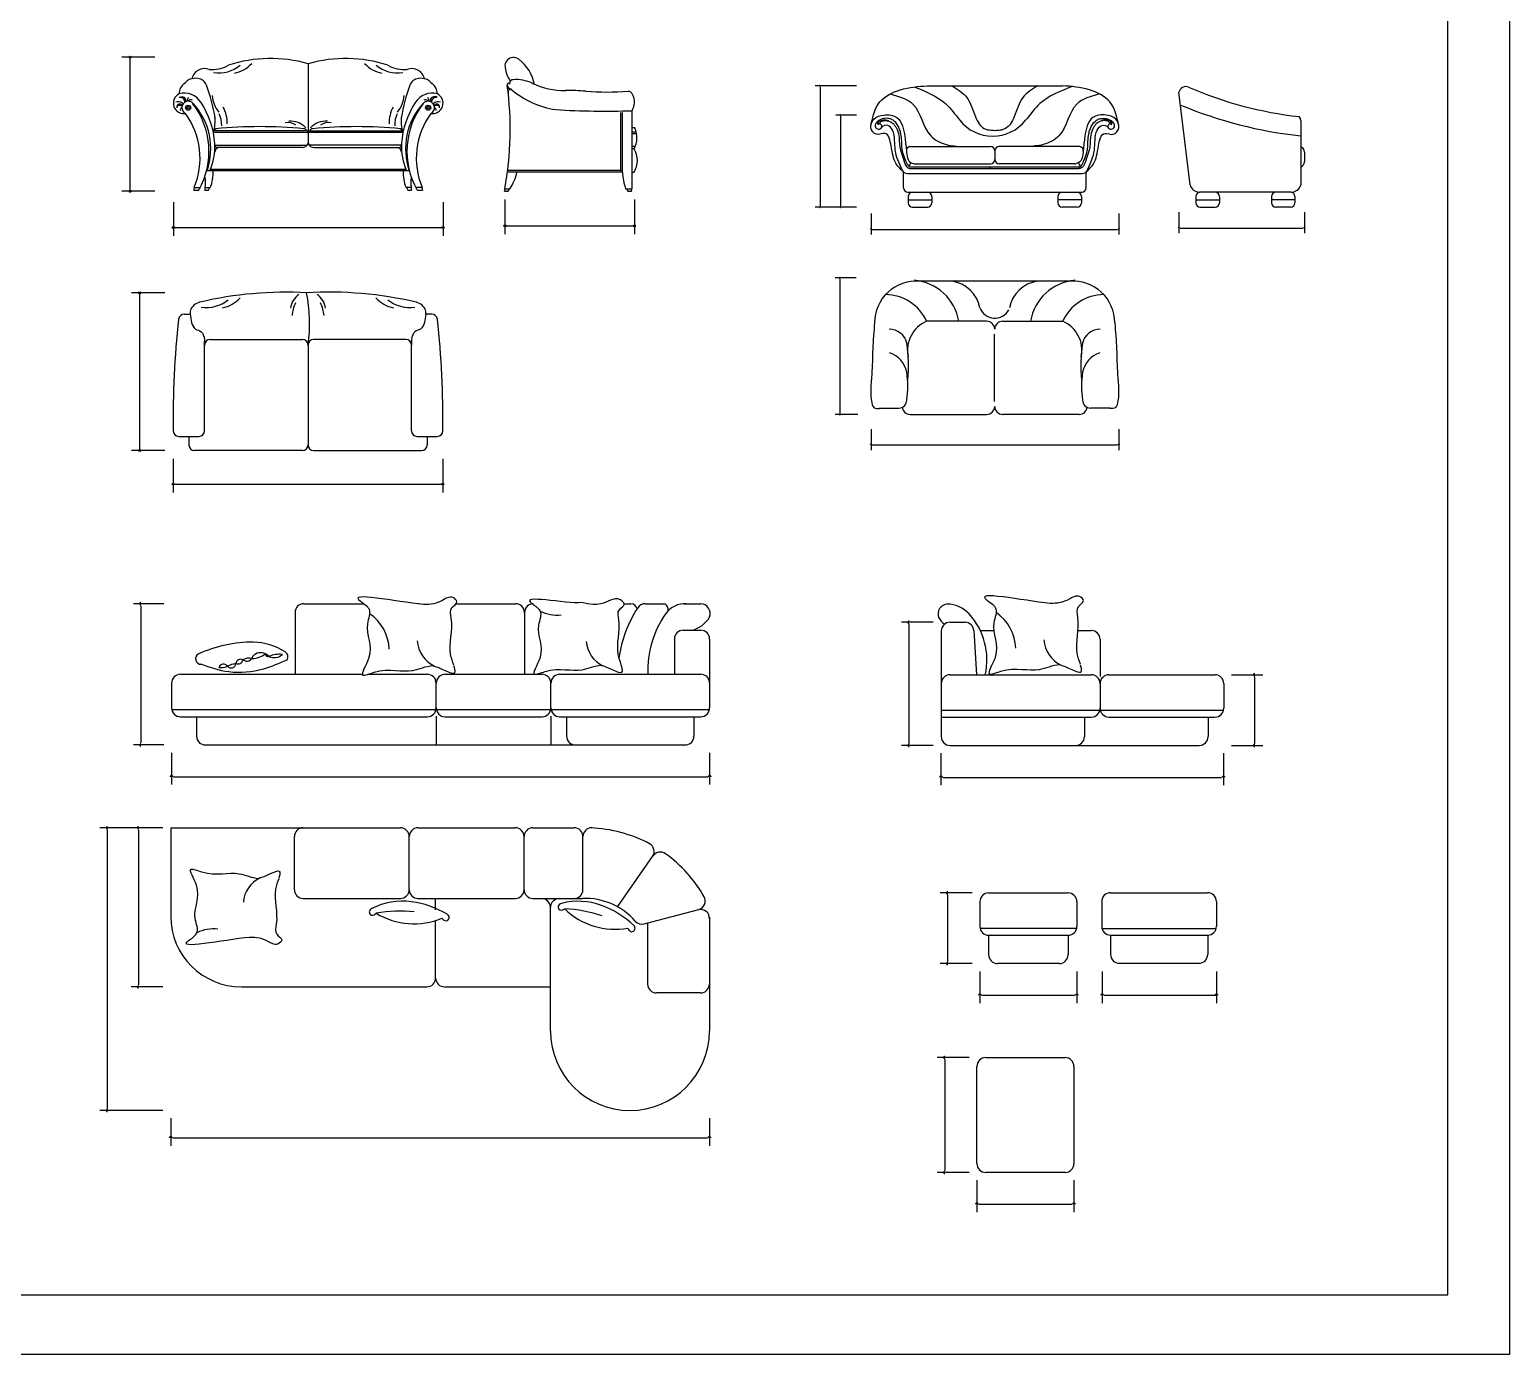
# Model space of a CAD drawing. Header units: inches. Extents: x 11.4 to 53.9, y 10.8 to 35.6.
# Drawn here: x 24.3 to 32.38, y 10.85 to 18.08 of the extents above; entities that cross this region are included whole.
import ezdxf

# ---------------------------------------------------------------- set-up
doc = ezdxf.new("R2010")
doc.units = ezdxf.units.IN
doc.header["$MEASUREMENT"] = 0
for name, color, linetype in [('02', 2, 'Continuous'), ('1', 1, 'Continuous'), ('kadrbm', 4, 'Continuous')]:
    doc.layers.add(name, color=color, linetype=linetype)

# ---------------------------------------------------------------- blocks, each defined once
blk = doc.blocks.new('kadrbm')
at = {"layer": 'kadrbm', "color": 4}
blk.add_lwpolyline([(0, 0), (0, 24.7972), (21, 24.7972), (21, 0), (0, 0)], close=True, dxfattribs=at)
blk.add_lwpolyline([(20.6631, 0.3257), (20.6631, 24.4603), (0.3369, 24.4603), (0.3369, 0.3257), (20.6631, 0.3257)], dxfattribs=at)

msp = doc.modelspace()

# ---------------------------------------------------------------- linework, layer by layer
at = {"layer": '02'}
for p, q in [((25.0278, 14.9428), (24.8618, 14.9428)), ((25.7446, 14.8947), (25.7446, 14.5575)), ((25.7928, 14.9428), (26.1212, 14.9428)), ((26.6237, 14.9428), (26.9496, 14.9428)), ((26.9978, 14.8947), (26.9978, 14.5575)), ((27.5419, 14.9428), (27.5788, 14.9428)), ((27.6568, 14.9428), (27.7664, 14.9428)), ((27.8681, 14.9428), (27.9605, 14.9428)), ((27.8642, 14.7983), (27.9605, 14.7983)), ((29.2296, 14.8416), (29.056, 14.8416)), ((29.2731, 14.7934), (29.2731, 14.2177)), ((29.3213, 14.8416), (29.4032, 14.8416)), ((29.4514, 14.7963), (29.466, 14.5552)), ((29.487, 14.7963), (29.5605, 14.7963)), ((30.0203, 14.7963), (30.0928, 14.7963)), ((27.816, 14.7502), (27.816, 14.5575)), ((28.0087, 14.7502), (28.0087, 14.3744)), ((30.141, 14.7481), (30.141, 14.5453)), ((25.1185, 14.5575), (26.1127, 14.5575)), ((26.143, 14.5575), (26.4673, 14.5575)), ((26.5636, 14.5575), (27.0935, 14.5575)), ((27.1898, 14.5575), (27.9605, 14.5575)), ((29.3213, 14.5552), (30.0928, 14.5552)), ((30.1892, 14.5552), (30.7678, 14.5552)), ((30.8576, 14.5552), (31.0287, 14.5552)), ((25.0704, 14.5093), (25.0704, 14.3744)), ((26.5154, 14.3744), (26.5154, 14.5093)), ((27.1416, 14.3744), (27.1416, 14.5093)), ((30.141, 14.507), (30.141, 14.372)), ((30.816, 14.507), (30.816, 14.372)), ((25.0714, 14.3648), (26.5145, 14.3648)), ((25.1185, 14.3263), (26.4673, 14.3263)), ((25.2074, 14.3263), (25.2074, 14.2203)), ((26.5154, 14.3292), (26.5154, 14.1721)), ((26.5164, 14.3648), (28.0087, 14.3648)), ((26.5636, 14.3263), (27.0935, 14.3263)), ((27.1416, 14.3292), (27.1416, 14.1721)), ((27.1898, 14.3263), (27.9605, 14.3263)), ((27.2271, 14.3263), (27.2271, 14.2203)), ((27.9232, 14.3263), (27.9232, 14.2203)), ((29.2731, 14.3624), (30.14, 14.3624)), ((29.2731, 14.3238), (30.0928, 14.3238)), ((30.0554, 14.3238), (30.0554, 14.2177)), ((30.142, 14.3624), (30.816, 14.3624)), ((30.1892, 14.3238), (30.7678, 14.3238)), ((30.7304, 14.3238), (30.7304, 14.2177)), ((25.0278, 14.1721), (24.8618, 14.1721)), ((25.2555, 14.1721), (27.875, 14.1721)), ((29.2296, 14.1695), (29.056, 14.1695)), ((29.3213, 14.1695), (30.6822, 14.1695)), ((30.8576, 14.1695), (31.0287, 14.1695)), ((25.0704, 14.1296), (25.0704, 13.9554)), ((28.0087, 14.1296), (28.0087, 13.9554)), ((29.2721, 14.127), (29.2721, 13.9526)), ((30.815, 14.127), (30.815, 13.9526)), ((25.0236, 13.7198), (24.6791, 13.7198)), ((25.0661, 13.7198), (25.0661, 13.2376)), ((25.0661, 13.7198), (26.3201, 13.7198)), ((25.7411, 13.3822), (25.7411, 13.6716)), ((26.3684, 13.3822), (26.3684, 13.6716)), ((26.4166, 13.7198), (26.9474, 13.7198)), ((26.9956, 13.3822), (26.9956, 13.6716)), ((27.0438, 13.7198), (27.2686, 13.7198)), ((27.3169, 13.3822), (27.3169, 13.6716)), ((27.5052, 13.2891), (27.6973, 13.5626)), ((25.7893, 13.334), (26.3216, 13.334)), ((26.415, 13.334), (26.9496, 13.3341)), ((26.5127, 13.2729), (26.5127, 13.334)), ((27.0415, 13.3341), (27.3169, 13.3341)), ((29.4417, 13.3643), (29.2674, 13.3643)), ((29.5324, 13.3643), (29.9659, 13.3643)), ((30.1981, 13.3658), (30.7283, 13.3658)), ((27.1396, 12.6107), (27.1396, 13.2858)), ((27.6515, 13.1951), (27.9493, 13.2732)), ((29.4843, 13.3161), (29.4843, 13.1813)), ((30.0141, 13.3161), (30.0141, 13.1813)), ((30.1499, 13.3175), (30.1499, 13.1826)), ((30.7765, 13.3175), (30.7765, 13.1826)), ((26.5127, 12.9), (26.5127, 13.214)), ((27.67, 13.2), (27.67, 12.867)), ((28.0075, 13.2314), (28.0075, 12.6107)), ((29.4852, 13.1716), (30.0131, 13.1716)), ((29.5324, 13.1331), (29.5324, 13.0271)), ((29.5324, 13.1331), (29.9659, 13.1331)), ((29.9659, 13.1331), (29.9659, 13.0271)), ((30.1515, 13.17), (30.7748, 13.17)), ((30.198, 13.1345), (30.7284, 13.1345)), ((30.198, 13.1345), (30.198, 13.0285)), ((30.7284, 13.1345), (30.7284, 13.0285)), ((29.4417, 12.979), (29.2674, 12.979)), ((29.4843, 12.9364), (29.4843, 12.7631)), ((29.9178, 12.979), (29.5806, 12.979)), ((30.0141, 12.9364), (30.0141, 12.7631)), ((30.1526, 12.9364), (30.1526, 12.7631)), ((30.2462, 12.9803), (30.6802, 12.9803)), ((30.7764, 12.9364), (30.7764, 12.7631)), ((25.0236, 12.8518), (24.8493, 12.8518)), ((25.4519, 12.8518), (26.4645, 12.8518)), ((26.5609, 12.8518), (27.1396, 12.8518)), ((27.9593, 12.8188), (27.7182, 12.8188)), ((29.4256, 12.4655), (29.2517, 12.4655)), ((29.5163, 12.4655), (29.9497, 12.4655)), ((29.4681, 11.8871), (29.4681, 12.4173)), ((29.998, 12.4173), (29.998, 11.8871)), ((25.0236, 12.1767), (24.6791, 12.1767)), ((25.0661, 12.1342), (25.0661, 11.9847)), ((28.0075, 12.1342), (28.0075, 11.9847)), ((29.4256, 11.8388), (29.2517, 11.8388)), ((29.9497, 11.8388), (29.5163, 11.8388)), ((29.4681, 11.7963), (29.4681, 11.6227)), ((29.998, 11.7963), (29.998, 11.6227))]:
    msp.add_line(p, q, dxfattribs=at)
for centre, radius, start, end in [((25.7928, 14.8947), 0.0482, 90, 180), ((26.0158, 14.6867), 0.2433, 1.76346, 56.07391), ((26.4194, 14.8947), 0.0482, 90, 97.25801), ((26.9496, 14.8947), 0.0482, 0, 90), ((27.046, 14.8947), 0.0482, 90, 180), ((27.1736, 15.0841), 0.2032, 243.66644, 276.67204), ((28.1794, 14.5529), 0.6726, 146.81402, 171.89035), ((27.5774, 14.9056), 0.0372, 15.93409, 87.85007), ((27.6568, 14.8947), 0.0482, 90, 146.81402), ((28.2048, 14.5798), 0.5338, 144.53708, 182.39608), ((27.7371, 14.9084), 0.0452, 354.26106, 49.63239), ((27.8747, 14.814), 0.129, 87.09641, 144.19049), ((27.8734, 14.9509), 0.1574, 284.30764, 329.21841), ((27.9582, 14.889), 0.0539, 339.6634, 87.51204), ((29.3096, 14.887), 0.0539, 92.48796, 200.3366), ((29.3025, 14.7704), 0.1706, 43.38451, 89.38463), ((29.1462, 14.6358), 0.3767, 347.64988, 41.93229), ((29.4369, 14.6924), 0.2435, 1.76346, 56.07391), ((27.8642, 14.7502), 0.0482, 90, 180), ((27.9605, 14.7502), 0.0482, 0, 90), ((29.3944, 14.9489), 0.1576, 210.78159, 228.74565), ((29.3213, 14.7934), 0.0482, 90, 180), ((29.4032, 14.7934), 0.0482, 3.47034, 90), ((30.0928, 14.7481), 0.0482, 0, 90), ((25.5156, 14.0147), 0.7186, 89.77196, 114.61054), ((25.5094, 14.4032), 0.3302, 56.80873, 88.42656), ((26.5784, 14.7526), 0.1669, 184.16686, 244.55745), ((27.4941, 14.7488), 0.1595, 184.16686, 244.55745), ((30, 14.7584), 0.167, 184.16686, 244.55745), ((25.2319, 14.6422), 0.0301, 121.02448, 270.79664), ((25.4485, 14.6118), 0.0277, 63.83921, 171.56482), ((25.4317, 14.6439), 0.0299, 249.2681, 346.13593), ((25.4814, 14.6642), 0.0344, 233.13728, 346.85287), ((25.4919, 14.594), 0.0528, 70.92765, 126.13304), ((25.5085, 14.7676), 0.1236, 270.30266, 307.0665), ((25.5568, 14.6201), 0.0554, 61.73978, 139.12685), ((25.5626, 14.6185), 0.0544, 42.24266, 67.97207), ((25.5975, 14.6685), 0.0145, 178.25111, 291.96362), ((25.6597, 14.5258), 0.1412, 83.61018, 113.69546), ((25.6307, 14.7161), 0.0671, 245.52116, 311.78449), ((25.6759, 14.653), 0.0301, 324.66629, 61.7621), ((25.1185, 14.5093), 0.0482, 90, 180), ((25.3534, 14.5853), 0.0272, 36.45738, 158.172), ((25.3428, 14.6678), 0.0738, 258.53384, 296.09554), ((25.4475, 14.4513), 0.1667, 99.0867, 115.66942), ((25.3951, 14.6185), 0.0261, 220.52158, 354.23455), ((26.4673, 14.5093), 0.0482, 0, 90), ((26.5636, 14.5093), 0.0482, 90, 180), ((27.0935, 14.5093), 0.0482, 0, 90), ((27.1898, 14.5093), 0.0482, 90, 180), ((27.9605, 14.5093), 0.0482, 0, 90), ((29.3213, 14.507), 0.0482, 90, 180), ((30.0928, 14.507), 0.0482, 0, 90), ((30.1892, 14.507), 0.0482, 90, 180), ((30.7678, 14.507), 0.0482, 0, 90), ((25.1185, 14.3744), 0.0482, 180, 270), ((26.4673, 14.3744), 0.0482, 270, 0), ((26.5636, 14.3744), 0.0482, 180, 270), ((27.0935, 14.3744), 0.0482, 270, 0), ((27.1898, 14.3744), 0.0482, 180, 270), ((27.9605, 14.3744), 0.0482, 270, 0), ((30.0928, 14.372), 0.0482, 270, 0), ((30.1892, 14.372), 0.0482, 180, 270), ((30.7678, 14.372), 0.0482, 270, 0), ((25.2555, 14.2203), 0.0482, 180, 270), ((27.2753, 14.2203), 0.0482, 180, 270), ((27.875, 14.2203), 0.0482, 270, 0), ((29.3213, 14.2177), 0.0482, 180, 270), ((30.0072, 14.2177), 0.0482, 270, 0), ((30.6822, 14.2177), 0.0482, 270, 0), ((25.7893, 13.6716), 0.0482, 90, 180), ((26.3201, 13.6716), 0.0482, 0, 90), ((26.4166, 13.6716), 0.0482, 90, 180), ((26.9474, 13.6716), 0.0482, 0, 90), ((27.0438, 13.6716), 0.0482, 90, 180), ((27.2686, 13.6716), 0.0482, 0, 90), ((27.3651, 13.6716), 0.0482, 90, 180), ((27.3306, 12.9731), 0.7468, 62.07145, 87.83358), ((27.6578, 13.5903), 0.0482, 324.91786, 62.07145), ((27.7397, 13.5387), 0.0487, 54.39283, 150.63542), ((27.3306, 12.9731), 0.7468, 29.76141, 54.13824), ((25.6234, 13.3015), 0.161, 115.44255, 175.83314), ((25.7893, 13.3822), 0.0482, 180, 270), ((26.3201, 13.3822), 0.0482, 270, 0), ((26.4166, 13.3822), 0.0482, 180, 270), ((26.9474, 13.3822), 0.0482, 270, 0), ((27.0438, 13.3822), 0.0482, 180, 270), ((27.0914, 13.2858), 0.0482, 0, 90), ((27.1878, 13.2858), 0.0482, 90, 180), ((27.2686, 13.3822), 0.0482, 270, 0), ((27.3301, 12.9727), 0.3617, 41.04136, 92.10281), ((27.937, 13.3199), 0.0482, 284.68928, 29.76141), ((29.5324, 13.3161), 0.0482, 90, 180), ((29.9659, 13.3161), 0.0482, 0, 90), ((30.1981, 13.3175), 0.0482, 90, 180), ((30.7283, 13.3175), 0.0482, 0, 90), ((26.1699, 13.2607), 0.0195, 108.44081, 248.82985), ((26.1632, 13.2758), 0.0333, 269.40298, 319.1327), ((26.3323, 12.9481), 0.3716, 82.68496, 116.97481), ((26.394, 13.591), 0.3953, 238.59803, 292.81488), ((26.3156, 12.536), 0.7292, 83.70492, 100.05495), ((26.3138, 12.8147), 0.5062, 58.93607, 82.53624), ((27.2014, 13.2878), 0.0195, 95.80762, 236.19666), ((27.1981, 13.304), 0.0333, 256.76978, 306.4995), ((27.2915, 12.9473), 0.3716, 70.05177, 104.34162), ((27.4923, 13.5611), 0.3953, 225.96483, 280.18169), ((27.1851, 12.5488), 0.7292, 71.07173, 87.42175), ((27.2443, 12.8211), 0.5062, 46.30287, 69.90305), ((27.9596, 13.2261), 0.0482, 357.3109, 102.38303), ((25.4519, 13.2376), 0.3858, 180, 270), ((26.5751, 13.2448), 0.0333, 213.17652, 263.43311), ((26.5666, 13.2308), 0.0195, 284.00624, 64.39528), ((27.5933, 13.1837), 0.0333, 200.54332, 250.79992), ((27.5819, 13.1718), 0.0195, 271.37304, 51.76208), ((27.6393, 13.2418), 0.0482, 221.04136, 284.68928), ((29.5324, 13.1813), 0.0482, 180, 270), ((29.9659, 13.1813), 0.0482, 270, 0), ((30.198, 13.1826), 0.0482, 180, 270), ((30.7284, 13.1826), 0.0482, 270, 0), ((25.2999, 12.9631), 0.2051, 83.32796, 116.33356), ((29.5806, 13.0271), 0.0482, 180, 270), ((29.9178, 13.0271), 0.0482, 270, 0), ((30.2462, 13.0285), 0.0482, 180, 270), ((30.6802, 13.0285), 0.0482, 270, 0), ((26.4645, 12.9), 0.0482, 270, 0), ((26.5609, 12.9), 0.0482, 180, 270), ((27.7182, 12.867), 0.0482, 180, 270), ((27.9593, 12.867), 0.0482, 270, 0), ((27.5736, 12.6107), 0.434, 180, 0), ((29.5163, 12.4173), 0.0482, 90, 180), ((29.9497, 12.4173), 0.0482, 0, 90), ((29.5163, 11.8871), 0.0482, 180, 270), ((29.9497, 11.8871), 0.0482, 270, 0)]:
    msp.add_arc(centre, radius, start, end, dxfattribs=at)
for points, knots in [([(26.4467, 14.9387), (26.2961, 14.9535), (25.9795, 15.0224), (26.1706, 14.9156), (26.1098, 14.7904), (26.1939, 14.6947), (26.0826, 14.5306), (26.2435, 14.6018), (26.3631, 14.5529), (26.4577, 14.6032), (26.5, 14.6052)], [6.195004, 6.195004, 6.195004, 6.195004, 9.792882, 10.421405, 11.289238, 13.253668, 14.23332, 14.893601, 17.075457, 18.319922, 18.319922, 18.319922, 18.319922]), ([(26.6121, 14.6068), (26.605, 14.6266), (26.5752, 14.7095), (26.6156, 14.8121), (26.5845, 14.9211), (26.643, 14.9487), (26.5973, 14.9911), (26.5327, 14.9464), (26.4862, 14.9379), (26.4467, 14.9387)], [0, 0, 0, 0, 1.77689, 7.465765, 9.117058, 10.334405, 11.234875, 12.922769, 16.082917, 16.082917, 16.082917, 16.082917]), ([(27.3098, 14.949), (27.2242, 14.9409), (26.9215, 15.0068), (27.1042, 14.9047), (27.046, 14.785), (27.1264, 14.6934), (27.0201, 14.5365), (27.1739, 14.6047), (27.2882, 14.5579), (27.3786, 14.606), (27.4192, 14.6079)], [6.195004, 6.195004, 6.195004, 6.195004, 9.792882, 10.421405, 11.289238, 13.253668, 14.23332, 14.893601, 17.075457, 18.319922, 18.319922, 18.319922, 18.319922]), ([(27.5263, 14.6095), (27.5195, 14.6283), (27.491, 14.7076), (27.5296, 14.8057), (27.4999, 14.9099), (27.5558, 14.9363), (27.5122, 14.9768), (27.4503, 14.9596), (27.406, 14.9259), (27.3098, 14.949)], [0, 0, 0, 0, 1.77689, 7.465765, 9.117058, 10.334405, 11.234875, 12.922769, 16.082917, 16.082917, 16.082917, 16.082917]), ([(29.8682, 14.9447), (29.7175, 14.9595), (29.4005, 15.0285), (29.5919, 14.9215), (29.5309, 14.7962), (29.6151, 14.7004), (29.5037, 14.5361), (29.6648, 14.6075), (29.7845, 14.5585), (29.8792, 14.6088), (29.9216, 14.6109)], [6.195004, 6.195004, 6.195004, 6.195004, 9.792882, 10.421405, 11.289238, 13.253668, 14.23332, 14.893601, 17.075457, 18.319922, 18.319922, 18.319922, 18.319922]), ([(30.0337, 14.6125), (30.0266, 14.6322), (29.9968, 14.7152), (30.0372, 14.818), (30.0061, 14.9271), (30.0647, 14.9547), (30.019, 14.9971), (29.9542, 14.9524), (29.9078, 14.9438), (29.8682, 14.9447)], [0, 0, 0, 0, 1.77689, 7.465765, 9.117058, 10.334405, 11.234875, 12.922769, 16.082917, 16.082917, 16.082917, 16.082917]), ([(25.7005, 14.6356), (25.6583, 14.6173), (25.5583, 14.5737), (25.3916, 14.5563), (25.282, 14.5947), (25.2323, 14.6121)], [0, 0, 0, 0, 1.431157, 3.394365, 5.020472, 5.020472, 5.020472, 5.020472]), ([(26.4949, 14.6049), (26.5, 14.6038), (26.5511, 14.5902), (26.6321, 14.5348), (26.6159, 14.5911), (26.6122, 14.6042)], [51.940122, 51.940122, 51.940122, 51.940122, 52.309329, 55.527102, 56.510305, 56.510305, 56.510305, 56.510305]), ([(27.4142, 14.6076), (27.4191, 14.6066), (27.4679, 14.5936), (27.5454, 14.5406), (27.53, 14.5944), (27.5263, 14.607)], [51.940122, 51.940122, 51.940122, 51.940122, 52.309329, 55.527102, 56.510305, 56.510305, 56.510305, 56.510305]), ([(29.9164, 14.6105), (29.9215, 14.6094), (29.9727, 14.5958), (30.0538, 14.5404), (30.0376, 14.5967), (30.0338, 14.6098)], [51.940122, 51.940122, 51.940122, 51.940122, 52.309329, 55.527102, 56.510305, 56.510305, 56.510305, 56.510305]), ([(25.4964, 13.1219), (25.3511, 13.1076), (25.0455, 13.0411), (25.23, 13.1442), (25.1712, 13.265), (25.2524, 13.3574), (25.145, 13.5158), (25.3003, 13.447), (25.4157, 13.4942), (25.5069, 13.4457), (25.5478, 13.4437)], [6.195004, 6.195004, 6.195004, 6.195004, 9.792882, 10.421405, 11.289238, 13.253668, 14.23332, 14.893601, 17.075457, 18.319922, 18.319922, 18.319922, 18.319922]), ([(25.5428, 13.444), (25.5478, 13.4451), (25.5971, 13.4582), (25.6753, 13.5117), (25.6597, 13.4574), (25.656, 13.4447)], [51.940122, 51.940122, 51.940122, 51.940122, 52.309329, 55.527102, 56.510305, 56.510305, 56.510305, 56.510305]), ([(25.6559, 13.4422), (25.6491, 13.4231), (25.6204, 13.3431), (25.6593, 13.2441), (25.6293, 13.1389), (25.6858, 13.1123), (25.6417, 13.0714), (25.5793, 13.1145), (25.5345, 13.1227), (25.4964, 13.1219)], [0, 0, 0, 0, 1.77689, 7.465765, 9.117058, 10.334405, 11.234875, 12.922769, 16.082917, 16.082917, 16.082917, 16.082917])]:
    msp.add_open_spline(points, degree=3, knots=knots, dxfattribs=at)
at = {"layer": '1'}
for p, q in [((24.9797, 17.9262), (24.7991, 17.9262)), ((24.844, 17.194), (24.844, 17.9262)), ((25.8165, 17.8901), (25.8165, 17.4544)), ((28.8113, 17.7696), (28.5858, 17.7696)), ((28.6136, 17.1141), (28.6136, 17.7626)), ((29.1971, 17.7696), (29.935, 17.7696)), ((30.6036, 17.4678), (30.5717, 17.7345)), ((27.5239, 17.3075), (27.5239, 17.624)), ((27.5326, 17.2988), (27.5326, 17.6247)), ((27.585, 17.2071), (27.585, 17.6339)), ((27.6009, 17.5401), (27.585, 17.5396)), ((28.8113, 17.6102), (28.6972, 17.6102)), ((28.725, 17.1141), (28.725, 17.6033)), ((31.2367, 17.5799), (31.2367, 17.2287)), ((26.3344, 17.5156), (25.2986, 17.5156)), ((25.8082, 17.5244), (25.304, 17.5244)), ((25.8247, 17.5244), (26.329, 17.5244)), ((27.6086, 17.5171), (27.585, 17.5171)), ((27.6103, 17.5084), (27.585, 17.5084)), ((30.6322, 17.2287), (30.6036, 17.4678)), ((25.3076, 17.4457), (25.8113, 17.4457)), ((25.7843, 17.4325), (25.321, 17.4325)), ((26.3253, 17.4457), (25.8217, 17.4457)), ((25.8486, 17.4325), (26.312, 17.4325)), ((27.6026, 17.4385), (27.585, 17.4385)), ((27.5966, 17.4254), (27.585, 17.4254)), ((29.1024, 17.4378), (29.5433, 17.4378)), ((29.5661, 17.4156), (29.5661, 17.366)), ((30.0297, 17.4378), (29.5888, 17.4378)), ((31.2574, 17.4071), (31.2574, 17.3554)), ((26.3688, 17.3058), (25.2642, 17.3058)), ((25.2838, 17.3145), (26.3492, 17.3145)), ((27.5326, 17.2988), (26.9051, 17.2988)), ((27.5239, 17.3075), (26.9062, 17.3075)), ((27.5239, 17.3075), (27.5326, 17.2988)), ((27.585, 17.2988), (27.5966, 17.2988)), ((29.0672, 17.2122), (29.0672, 17.2998)), ((29.0983, 17.33), (29.1083, 17.3492)), ((29.1077, 17.3177), (30.0245, 17.3177)), ((29.1116, 17.3272), (30.0205, 17.3272)), ((29.1288, 17.3447), (29.5431, 17.3447)), ((30.0033, 17.3447), (29.589, 17.3447)), ((30.0339, 17.33), (30.0238, 17.3492)), ((30.0649, 17.2122), (30.0649, 17.2998)), ((25.1941, 17.2139), (25.2293, 17.2139)), ((25.2531, 17.2139), (25.2816, 17.2139)), ((26.3799, 17.2139), (26.3514, 17.2139)), ((26.4388, 17.2139), (26.4037, 17.2139)), ((29.0899, 17.2911), (30.0422, 17.2911)), ((24.9797, 17.194), (24.7991, 17.194)), ((25.0802, 17.135), (25.0802, 16.9511)), ((25.1913, 17.2008), (25.2192, 17.2008)), ((25.2519, 17.2008), (25.2724, 17.2008)), ((26.3606, 17.2008), (26.381, 17.2008)), ((26.4138, 17.2008), (26.4417, 17.2008)), ((26.5528, 17.135), (26.5528, 16.9511)), ((26.8885, 17.194), (26.9089, 17.194)), ((26.8907, 17.2071), (26.917, 17.2071)), ((26.891, 17.149), (26.891, 16.9607)), ((27.5501, 17.2071), (27.585, 17.2071)), ((27.5625, 17.194), (27.5829, 17.194)), ((27.5979, 17.149), (27.5979, 16.9607)), ((29.0902, 17.1893), (30.042, 17.1893)), ((29.0935, 17.1663), (29.0935, 17.1301)), ((29.0935, 17.1482), (29.2219, 17.1482)), ((29.2219, 17.1663), (29.2219, 17.1301)), ((29.9102, 17.1663), (29.9102, 17.1301)), ((30.0386, 17.1482), (29.9102, 17.1482)), ((30.0386, 17.1663), (30.0386, 17.1301)), ((30.6638, 17.1663), (30.6638, 17.1301)), ((30.6638, 17.1482), (30.7922, 17.1482)), ((31.185, 17.1893), (30.6838, 17.1893)), ((30.7922, 17.1663), (30.7922, 17.1301)), ((31.0766, 17.1663), (31.0766, 17.1301)), ((31.2051, 17.1482), (31.0766, 17.1482)), ((31.2051, 17.1663), (31.2051, 17.1301)), ((28.8113, 17.1072), (28.5858, 17.1072)), ((28.89, 17.0723), (28.89, 16.9581)), ((29.1165, 17.1072), (29.199, 17.1072)), ((30.0156, 17.1072), (29.9332, 17.1072)), ((30.2433, 17.0723), (30.2433, 16.9581)), ((30.5717, 17.0793), (30.5717, 16.9651)), ((30.6868, 17.1072), (30.7693, 17.1072)), ((31.1821, 17.1072), (31.0996, 17.1072)), ((31.2574, 17.0793), (31.2574, 16.9651)), ((25.0802, 16.996), (26.5528, 16.996)), ((26.891, 17.0056), (27.5979, 17.0056)), ((28.8969, 16.9859), (30.2363, 16.9859)), ((30.5786, 16.993), (31.2505, 16.993)), ((28.8085, 16.721), (28.6943, 16.721)), ((28.7222, 15.9834), (28.7222, 16.714)), ((29.9757, 16.7035), (29.1547, 16.7035)), ((25.0342, 16.6403), (24.8515, 16.6403)), ((24.8964, 15.7793), (24.8964, 16.6403)), ((25.1396, 16.5227), (25.1727, 16.5227)), ((26.4917, 16.5227), (26.4587, 16.5227)), ((29.5214, 16.485), (29.1936, 16.485)), ((29.6091, 16.485), (29.9369, 16.485)), ((29.5628, 16.4147), (29.5628, 16.0459)), ((25.2509, 15.8869), (25.2509, 16.3737)), ((25.2814, 16.3849), (25.7851, 16.3849)), ((25.8157, 16.3543), (25.8157, 15.8098)), ((26.3499, 16.3849), (25.8462, 16.3849)), ((26.3805, 15.8869), (26.3805, 16.3737)), ((28.935, 16.0108), (29.0414, 16.0108)), ((28.9508, 16.0116), (28.9508, 16.0116)), ((30.1955, 16.0108), (30.0891, 16.0108)), ((30.1796, 16.0116), (30.1796, 16.0116)), ((28.8186, 15.9764), (28.6943, 15.9764)), ((29.1035, 15.9764), (29.5214, 15.9764)), ((30.027, 15.9764), (29.6091, 15.9764)), ((25.1102, 15.8563), (25.2203, 15.8563)), ((25.1652, 15.8563), (25.1652, 15.8098)), ((26.411, 15.8563), (26.5212, 15.8563)), ((26.4661, 15.8563), (26.4661, 15.8098)), ((28.89, 15.8961), (28.89, 15.7819)), ((30.2433, 15.8961), (30.2433, 15.7819)), ((25.0342, 15.7793), (24.8515, 15.7793)), ((25.7851, 15.7793), (25.1958, 15.7793)), ((25.8462, 15.7793), (26.4356, 15.7793)), ((28.8969, 15.8098), (30.2363, 15.8098)), ((25.0791, 15.7343), (25.0791, 15.5503)), ((26.5522, 15.7343), (26.5522, 15.5503)), ((25.0791, 15.5952), (26.5522, 15.5952)), ((24.9044, 14.1828), (24.9044, 14.9322)), ((29.0986, 14.1802), (29.0986, 14.831)), ((30.9862, 14.1802), (30.9862, 14.5446)), ((25.081, 13.9979), (27.998, 13.9979)), ((29.2828, 13.9952), (30.8044, 13.9952)), ((24.7216, 12.1874), (24.7216, 13.7091)), ((24.8918, 12.8625), (24.8918, 13.7091)), ((29.3099, 12.9896), (29.3099, 13.3537)), ((29.4949, 12.8056), (30.0035, 12.8056)), ((30.1633, 12.8056), (30.7764, 12.8056)), ((29.2942, 11.8495), (29.2942, 12.4549)), ((25.0768, 12.0273), (27.9969, 12.0273)), ((29.4787, 11.6652), (29.9873, 11.6652))]:
    msp.add_line(p, q, dxfattribs=at)
for points in [[(24.844, 17.9298, 0.0071, 0.0071, 1), (24.844, 17.9227, 0, 0, 0)], [(24.844, 17.1975, 0.0071, 0.0071, 1), (24.844, 17.1904, 0, 0, 0)], [(28.6136, 17.1037, 0.00696, 0.00696, -1), (28.6136, 17.1106, 0, 0, 0)], [(28.725, 17.1037, 0.00696, 0.00696, -1), (28.725, 17.1106, 0, 0, 0)], [(25.0802, 16.9996, 0.0071, 0.0071, 1), (25.0802, 16.9925, 0, 0, 0)], [(26.5528, 16.9996, 0.0071, 0.0071, 1), (26.5528, 16.9925, 0, 0, 0)], [(30.2468, 16.9859, 0.00696, 0.00696, 1), (30.2398, 16.9859, 0, 0, 0)], [(31.2609, 16.993, 0.00696, 0.00696, 1), (31.254, 16.993, 0, 0, 0)], [(24.8964, 16.6438, 0.0071, 0.0071, 1), (24.8964, 16.6367, 0, 0, 0)], [(28.7222, 15.9729, 0.00696, 0.00696, -1), (28.7222, 15.9799, 0, 0, 0)], [(24.8964, 15.7828, 0.0071, 0.0071, 1), (24.8964, 15.7757, 0, 0, 0)], [(30.2468, 15.8098, 0.00696, 0.00696, 1), (30.2398, 15.8098, 0, 0, 0)], [(25.0791, 15.5988, 0.0071, 0.0071, 1), (25.0791, 15.5917, 0, 0, 0)], [(26.5522, 15.5988, 0.0071, 0.0071, 1), (26.5522, 15.5917, 0, 0, 0)], [(24.9044, 14.9481, 0.0106, 0.0106, 1), (24.9044, 14.9375, 0, 0, 0)], [(29.0986, 14.8469, 0.0106, 0.0106, 1), (29.0986, 14.8363, 0, 0, 0)], [(30.9862, 14.5606, 0.0106, 0.0106, 1), (30.9862, 14.5499, 0, 0, 0)], [(28.014, 13.9979, 0.0106, 0.0106, 1), (28.0034, 13.9979, 0, 0, 0)], [(30.8203, 13.9952, 0.0106, 0.0106, 1), (30.8097, 13.9952, 0, 0, 0)], [(24.7216, 13.7251, 0.0106, 0.0106, 1), (24.7216, 13.7145, 0, 0, 0)], [(24.8918, 13.7251, 0.0106, 0.0106, 1), (24.8918, 13.7145, 0, 0, 0)], [(29.3099, 13.3696, 0.0106, 0.0106, 1), (29.3099, 13.359, 0, 0, 0)], [(30.0194, 12.8056, 0.0106, 0.0106, 1), (30.0088, 12.8056, 0, 0, 0)], [(30.7818, 12.8056, 0.0106, 0.0106, 1), (30.7711, 12.8056, 0, 0, 0)], [(29.2942, 12.4708, 0.0106, 0.0106, 1), (29.2942, 12.4602, 0, 0, 0)], [(28.0129, 12.0273, 0.0106, 0.0106, 1), (28.0022, 12.0273, 0, 0, 0)], [(30.0033, 11.6652, 0.0106, 0.0106, 1), (29.9926, 11.6652, 0, 0, 0)]]:
    msp.add_lwpolyline(points, format="xyseb", dxfattribs=at)
for points, const_width in [([(28.6136, 17.7661, -1), (28.6136, 17.7731, -1)], 0.00696), ([(28.725, 17.6068, -1), (28.725, 17.6137, -1)], 0.00696), ([(28.8935, 16.9859, 1), (28.8865, 16.9859, 1)], 0.00696), ([(30.5751, 16.993, 1), (30.5682, 16.993, 1)], 0.00696), ([(28.7222, 16.7175, -1), (28.7222, 16.7244, -1)], 0.00696), ([(28.8935, 15.8098, 1), (28.8865, 15.8098, 1)], 0.00696), ([(24.9044, 14.1774, 1), (24.9044, 14.1668, 1)], 0.0106), ([(29.0986, 14.1748, 1), (29.0986, 14.1642, 1)], 0.0106), ([(30.9862, 14.1748, 1), (30.9862, 14.1642, 1)], 0.0106), ([(25.0757, 13.9979, 1), (25.0651, 13.9979, 1)], 0.0106), ([(29.2775, 13.9952, 1), (29.2668, 13.9952, 1)], 0.0106), ([(29.3099, 12.9843, 1), (29.3099, 12.9736, 1)], 0.0106), ([(24.8918, 12.8571, 1), (24.8918, 12.8465, 1)], 0.0106), ([(29.4896, 12.8056, 1), (29.4789, 12.8056, 1)], 0.0106), ([(30.1579, 12.8056, 1), (30.1473, 12.8056, 1)], 0.0106), ([(24.7216, 12.1821, 1), (24.7216, 12.1714, 1)], 0.0106), ([(25.0715, 12.0273, 1), (25.0608, 12.0273, 1)], 0.0106), ([(29.2942, 11.8441, 1), (29.2942, 11.8335, 1)], 0.0106), ([(29.4734, 11.6652, 1), (29.4628, 11.6652, 1)], 0.0106)]:
    msp.add_lwpolyline(points, format="xyb", dxfattribs=dict(at, const_width=const_width))
for centre, radius in [((24.844, 17.9262), 0.00561), ((25.1612, 17.6502), 0.0139), ((25.1607, 17.6508), 0.00693), ((26.4717, 17.6502), 0.0139), ((26.4723, 17.6508), 0.00693), ((24.844, 17.194), 0.00561), ((25.0802, 16.996), 0.00561), ((26.5528, 16.996), 0.00561), ((26.891, 17.0056), 0.00561), ((27.5979, 17.0056), 0.00561), ((24.8964, 16.6403), 0.00561), ((24.8964, 15.7793), 0.00561), ((25.0791, 15.5952), 0.00561), ((26.5522, 15.5952), 0.00561)]:
    msp.add_circle(centre, radius, dxfattribs=at)
for centre, radius, start, end in [((25.2501, 17.7941), 0.0697, 68.46506, 168.24737), ((25.2935, 18.0266), 0.1686, 263.94099, 301.15397), ((25.3294, 18.0214), 0.1811, 260.76872, 309.81349), ((25.6115, 17.1717), 0.747, 74.0723, 107.98949), ((25.3822, 18.0049), 0.1694, 280.80025, 318.11873), ((26.0215, 17.1717), 0.747, 72.01051, 105.9277), ((26.2508, 18.0049), 0.1694, 221.88127, 259.19975), ((26.3035, 18.0214), 0.1811, 230.18651, 279.23128), ((26.3395, 18.0266), 0.1686, 238.84603, 276.05901), ((26.3828, 17.7941), 0.0697, 11.75263, 111.53494), ((26.9359, 17.8786), 0.0451, 93.20805, 175.28663), ((27.0511, 17.888), 0.1602, 182.02871, 215.31776), ((26.935, 17.8641), 0.0596, 58.14861, 91.5697), ((26.8333, 17.7371), 0.2219, 9.87878, 53.1389), ((25.1898, 17.7219), 0.0787, 129.08542, 176.65434), ((25.0999, 17.8445), 0.0736, 303.20394, 314.10929), ((25.1835, 17.7651), 0.042, 104.81992, 140.73798), ((25.2044, 17.7103), 0.1005, 84.37762, 108.30777), ((25.2056, 17.7513), 0.0596, 20.94473, 81.63814), ((26.4274, 17.7513), 0.0596, 98.36186, 159.05527), ((26.4286, 17.7103), 0.1005, 71.69223, 95.62238), ((26.4494, 17.7651), 0.042, 39.26202, 75.18008), ((26.5331, 17.8445), 0.0736, 225.89071, 236.79606), ((26.4432, 17.7219), 0.0787, 3.34566, 50.91458), ((26.913, 17.7747), 0.00987, 69.20526, 196.40633), ((26.9355, 17.7839), 0.019, 90, 180), ((26.9295, 17.7862), 0.0132, 190.25053, 215.20225), ((26.9526, 17.5931), 0.2105, 65.37088, 94.64246), ((27.2175, 18.1535), 0.4094, 244.35237, 270.66551), ((25.1375, 17.6755), 0.0573, 117.339, 278.97654), ((25.1392, 17.6216), 0.1085, 32.57942, 104.94046), ((25.1182, 17.6816), 0.0245, 356.5805, 105.20981), ((25.1295, 17.6892), 0.0197, 342.15324, 130.73835), ((25.1728, 17.6882), 0.0179, 119.22793, 189.30191), ((24.4033, 17.4511), 0.9162, 9.08434, 20.54495), ((25.4415, 17.7253), 0.1496, 183.24045, 221.28441), ((26.1915, 17.7253), 0.1496, 318.71559, 356.75955), ((27.2297, 17.4511), 0.9162, 159.45505, 170.91566), ((26.4938, 17.6216), 0.1085, 75.05954, 147.42058), ((26.4601, 17.6882), 0.0179, 350.69809, 60.77207), ((26.5034, 17.6892), 0.0197, 121.25576, 197.84676), ((26.4955, 17.6755), 0.0573, 261.02346, 62.661), ((26.5148, 17.6816), 0.0245, 74.79019, 183.4195), ((26.5067, 17.6882), 0.0224, 49.47883, 126.92724), ((25.14, 17.5294), 1.7801, 349.5674, 7.82877), ((26.9323, 17.7796), 0.0298, 195.07469, 254.01937), ((26.9241, 17.7349), 0.0161, 83.50024, 200.96333), ((27.2393, 18.1195), 0.485, 229.4518, 261.54769), ((27.2222, 16.0549), 1.6892, 86.24887, 90), ((27.448, 19.1042), 1.3685, 265.17061, 274.82939), ((27.5629, 17.7137), 0.0268, 18.20634, 89.44737), ((27.5052, 17.6811), 0.0927, 329.37877, 26.21764), ((30.6097, 17.7261), 0.039, 68.22073, 167.53156), ((31.4623, 19.6962), 2.1078, 246.56816, 263.61061), ((25.1061, 17.6405), 0.042, 48.93973, 107.98557), ((25.113, 17.6554), 0.0144, 102.3961, 200.41552), ((25.111, 17.6511), 0.0115, 95.66572, 183.86177), ((25.1148, 17.6498), 0.0202, 44.3834, 104.02776), ((25.1137, 17.6422), 0.0208, 48.91666, 100.62888), ((25.1299, 17.6391), 0.012, 105.83373, 197.28022), ((25.1619, 17.6506), 0.0353, 41.18172, 244.09032), ((24.8085, 17.3738), 0.4175, 337.48349, 35.9438), ((25.1759, 17.6779), 0.0162, 54.89731, 150.42099), ((24.8468, 17.4117), 0.428, 330.47409, 37.63271), ((24.9196, 17.4267), 0.3651, 340.65411, 42.59528), ((24.8307, 17.4183), 0.4779, 4.32701, 33.20533), ((25.1933, 17.5542), 0.1509, 358.9452, 24.60667), ((25.1927, 17.5674), 0.1816, 358.41017, 28.4692), ((26.4402, 17.5674), 0.1816, 151.5308, 181.58983), ((26.4397, 17.5542), 0.1509, 155.39333, 181.0548), ((26.8022, 17.4183), 0.4779, 146.79467, 175.67299), ((26.7133, 17.4267), 0.3651, 137.40472, 199.34589), ((26.7862, 17.4117), 0.4306, 142.50166, 209.41607), ((26.8245, 17.3738), 0.4175, 144.0562, 202.51651), ((26.4711, 17.6506), 0.0353, 295.90968, 138.81828), ((26.457, 17.6779), 0.0162, 29.57901, 125.10269), ((26.5268, 17.6405), 0.042, 72.01443, 131.06027), ((26.5182, 17.6498), 0.0202, 75.97224, 135.6166), ((26.5193, 17.6422), 0.0208, 79.37112, 131.08334), ((26.5031, 17.6391), 0.012, 342.71978, 74.16627), ((26.52, 17.6554), 0.0144, 339.58448, 77.6039), ((26.5219, 17.6511), 0.0115, 356.13823, 84.33428), ((27.4399, 22.1074), 4.4758, 266.51758, 271.85746), ((31.4857, 19.8345), 2.3511, 247.34135, 263.92094), ((25.1184, 17.5776), 0.1903, 341.47169, 6.70061), ((25.5546, 15.0309), 2.5158, 84.57215, 95.53205), ((25.7047, 17.4953), 0.0737, 52.98832, 100.24393), ((25.7159, 17.4546), 0.1229, 44.34093, 92.37335), ((25.79, 17.5152), 0.0204, 26.69903, 82.82034), ((25.8429, 17.5152), 0.0204, 97.17966, 153.30097), ((25.9171, 17.4546), 0.1229, 87.62665, 135.65907), ((26.0784, 15.0309), 2.5158, 84.46795, 95.42785), ((25.9282, 17.4953), 0.0737, 79.75607, 127.01168), ((26.5145, 17.5776), 0.1903, 173.29939, 198.52831), ((27.4804, 17.4873), 0.1316, 331.96471, 23.67638), ((28.9312, 17.5526), 0.0194, 135.49052, 333.10723), ((28.9308, 17.5636), 0.00455, 172.18991, 343.50995), ((28.9353, 17.5486), 0.0137, 323.08414, 90.43676), ((29.5545, 17.7245), 0.2296, 218.46319, 321.53681), ((30.1968, 17.5486), 0.0137, 89.56324, 216.91586), ((30.2009, 17.5526), 0.0194, 206.89277, 44.50948), ((30.2013, 17.5636), 0.00455, 196.49005, 7.81009), ((31.2061, 17.5799), 0.0306, 0, 45), ((24.9281, 17.4461), 0.3792, 338.27868, 1.25385), ((25.3091, 17.5152), 0.0105, 119.55406, 179.36722), ((25.3143, 17.5249), 0.0103, 102.28883, 183.10725), ((25.7838, 17.4679), 0.0353, 270.80432, 337.60521), ((25.8076, 17.5155), 0.00892, 0.97299, 85.59102), ((25.8254, 17.5155), 0.00892, 94.40898, 179.02701), ((25.8491, 17.4679), 0.0353, 202.39479, 269.19568), ((26.3187, 17.5249), 0.0103, 356.89275, 77.71117), ((26.7048, 17.4461), 0.3792, 178.74615, 201.72132), ((26.3238, 17.5152), 0.0105, 0.63278, 60.44594), ((29.5661, 17.7562), 0.2296, 260.17766, 279.82234), ((25.3216, 17.4466), 0.014, 183.70672, 267.19615), ((25.3338, 17.4073), 0.0261, 104.45326, 181.08924), ((26.2992, 17.4073), 0.0261, 358.91076, 75.54674), ((26.3113, 17.4466), 0.014, 272.80385, 356.29328), ((27.4922, 17.3621), 0.122, 328.74622, 31.25378), ((29.1064, 17.4151), 0.023, 99.81353, 186.65366), ((29.5433, 17.4148), 0.023, 0, 90), ((29.5888, 17.4148), 0.023, 90, 180), ((30.0258, 17.4151), 0.023, 353.34634, 80.18647), ((31.2268, 17.4071), 0.0306, 0, 71.13409), ((25.1003, 17.2921), 0.1974, 336.66183, 3.9569), ((26.5326, 17.2921), 0.1974, 176.0431, 203.33817), ((26.738, 17.3391), 0.2224, 323.57571, 349.54539), ((27.8756, 17.3168), 0.3434, 183.01394, 198.6391), ((29.088, 17.3217), 0.0306, 191.69851, 273.47967), ((29.1095, 17.35), 0.023, 204.57346, 275.16893), ((29.1261, 17.3675), 0.023, 257.89091, 276.65366), ((29.5431, 17.3676), 0.023, 270, 0), ((29.589, 17.3676), 0.023, 180, 270), ((30.006, 17.3675), 0.023, 263.34634, 282.10909), ((30.0226, 17.35), 0.023, 264.83107, 335.42654), ((30.0441, 17.3217), 0.0306, 266.52033, 348.30149), ((31.2268, 17.3554), 0.0306, 288.86591, 0), ((24.8085, 17.3738), 0.4201, 335.68346, 337.63171), ((25.1308, 17.2433), 0.1284, 340.67523, 346.77586), ((25.1308, 17.2433), 0.1258, 346.49486, 12.48937), ((25.0519, 17.3156), 0.2485, 332.50491, 335.86447), ((26.5811, 17.3156), 0.2485, 204.13553, 207.49509), ((26.5022, 17.2433), 0.1258, 167.51063, 193.50514), ((26.5022, 17.2433), 0.1284, 193.22414, 199.32477), ((26.8245, 17.3738), 0.4201, 202.36829, 204.31654), ((29.0902, 17.2122), 0.023, 180, 270), ((30.042, 17.2122), 0.023, 270, 0), ((30.6838, 17.2428), 0.0536, 195.27134, 270), ((31.185, 17.2428), 0.0536, 270, 344.72866), ((26.7674, 17.2364), 0.1284, 340.67831, 346.77278), ((26.7241, 17.2914), 0.2089, 332.18881, 336.18057), ((27.7152, 17.2759), 0.1733, 203.40893, 208.22168), ((27.7039, 17.2364), 0.1282, 193.22414, 199.32477), ((29.1165, 17.1663), 0.023, 90, 180), ((29.199, 17.1663), 0.023, 0, 90), ((29.9332, 17.1663), 0.023, 90, 180), ((30.0156, 17.1663), 0.023, 0, 90), ((30.6868, 17.1663), 0.023, 90, 180), ((30.7693, 17.1663), 0.023, 0, 90), ((31.0996, 17.1663), 0.023, 90, 180), ((31.1821, 17.1663), 0.023, 0, 90), ((29.1165, 17.1301), 0.023, 180, 270), ((29.199, 17.1301), 0.023, 270, 0), ((29.9332, 17.1301), 0.023, 180, 270), ((30.0156, 17.1301), 0.023, 270, 0), ((30.6868, 17.1301), 0.023, 180, 270), ((30.7693, 17.1301), 0.023, 270, 0), ((31.0996, 17.1301), 0.023, 180, 270), ((31.1821, 17.1301), 0.023, 270, 0), ((29.1381, 16.4755), 0.2286, 85.8391, 179.76966), ((29.1036, 16.4394), 0.2698, 9.73921, 85.17683), ((29.3043, 16.5216), 0.184, 11.3497, 81.09961), ((29.8262, 16.5216), 0.184, 98.90039, 168.6503), ((30.0269, 16.4394), 0.2698, 94.82317, 170.26079), ((29.9923, 16.4755), 0.2286, 0.23034, 94.1609), ((25.2473, 16.5081), 0.0837, 100.45922, 148.60237), ((25.6972, 14.5677), 2.0755, 86.9494, 103.12916), ((25.2618, 16.7445), 0.185, 260.76872, 309.81349), ((25.3157, 16.7277), 0.1731, 280.80025, 318.11873), ((25.8312, 16.5394), 0.1123, 125.34731, 171.75948), ((25.9237, 16.4995), 0.196, 154.18508, 175.28522), ((25.9273, 14.5246), 2.119, 76.95403, 93.23789), ((24.9979, 16.475), 0.8264, 351.7353, 11.53911), ((25.8001, 16.5394), 0.1123, 8.24052, 54.65269), ((25.7076, 16.4995), 0.196, 4.71478, 25.81492), ((26.3157, 16.7277), 0.1731, 221.88127, 259.19975), ((26.3695, 16.7445), 0.185, 230.18651, 279.23128), ((26.384, 16.5081), 0.0837, 31.39763, 79.54078), ((28.9675, 16.381), 0.2489, 24.69828, 89.49878), ((30.163, 16.381), 0.2489, 90.50122, 155.30172), ((29.9327, 15.9556), 4.8536, 173.61272, 180.81606), ((25.1396, 16.4921), 0.0306, 90, 173.61272), ((25.2359, 16.5304), 0.0637, 160.48286, 186.96903), ((26.3954, 16.5304), 0.0637, 353.03097, 19.51714), ((26.4917, 16.4921), 0.0306, 6.38728, 90), ((21.6986, 15.9556), 4.8536, 359.18394, 6.38728), ((29.2616, 16.3268), 0.1722, 113.23833, 192.24846), ((29.5662, 16.5885), 0.0871, 200.59529, 330.85748), ((29.5214, 16.4412), 0.0438, 0, 90), ((29.6091, 16.4412), 0.0438, 90, 180), ((29.8689, 16.3268), 0.1722, 347.75154, 66.76167), ((28.9913, 16.3453), 0.0959, 11.59211, 91.43721), ((30.1392, 16.3453), 0.0959, 88.56279, 168.40789), ((25.2814, 16.3543), 0.0306, 90, 180), ((25.7851, 16.3543), 0.0306, 0, 90), ((25.8462, 16.3543), 0.0306, 90, 180), ((26.3499, 16.3543), 0.0306, 0, 90), ((28.157, 16.4023), 0.9172, 359.45017, 359.68819), ((29.0898, 16.3715), 0.0177, 124.93118, 129.60715), ((28.2952, 16.2416), 0.7996, 354.4103, 8.84431), ((30.8353, 16.2416), 0.7996, 171.15569, 185.5897), ((30.0407, 16.3715), 0.0177, 50.39285, 55.06882), ((30.9735, 16.4023), 0.9172, 180.31181, 180.54983), ((28.9431, 16.1756), 0.1455, 12.44658, 70.46194), ((30.1873, 16.1756), 0.1455, 109.53806, 167.55342), ((28.6299, 16.1308), 0.4616, 350.49994, 9.50006), ((30.5006, 16.1308), 0.4616, 170.49994, 189.50006), ((29.0414, 16.0546), 0.0438, 270, 0), ((29.1035, 16.0202), 0.0438, 186.9428, 270), ((29.5214, 16.0202), 0.0438, 270, 0), ((29.6091, 16.0202), 0.0438, 180, 270), ((30.027, 16.0202), 0.0438, 270, 353.0572), ((30.0891, 16.0546), 0.0438, 180, 270), ((25.1102, 15.8869), 0.0306, 180.81606, 270), ((25.2203, 15.8869), 0.0306, 270, 0), ((26.411, 15.8869), 0.0306, 180, 270), ((26.5212, 15.8869), 0.0306, 270, 359.18394), ((25.1958, 15.8098), 0.0306, 180, 270), ((25.7851, 15.8098), 0.0306, 270, 0), ((25.8462, 15.8098), 0.0306, 180, 270), ((26.4356, 15.8098), 0.0306, 270, 0)]:
    msp.add_arc(centre, radius, start, end, dxfattribs=at)
for points in [[(28.8889, 17.5531), (28.9387, 17.6821), (29.0499, 17.7482), (29.1971, 17.7696)], [(28.9936, 17.7254), (29.1191, 17.6699), (29.2158, 17.4973), (29.3022, 17.449), (29.3886, 17.4378)], [(30.1385, 17.7254), (30.013, 17.6699), (29.9163, 17.4973), (29.8299, 17.449), (29.7436, 17.4378)], [(30.2433, 17.5531), (30.1934, 17.6821), (30.0822, 17.7482), (29.935, 17.7696)], [(28.9263, 17.5642), (28.9291, 17.5703), (28.9379, 17.5782), (28.9523, 17.5829), (28.9648, 17.5838), (28.9783, 17.5815), (28.9875, 17.5774)], [(30.2058, 17.5642), (30.203, 17.5703), (30.1942, 17.5782), (30.1798, 17.5829), (30.1673, 17.5838), (30.1538, 17.5815), (30.1447, 17.5774)], [(25.1727, 16.5227), (25.1799, 16.4776), (25.2015, 16.4422), (25.232, 16.4275), (25.2438, 16.4107), (25.2509, 16.3543)], [(26.4587, 16.5227), (26.4515, 16.4776), (26.4299, 16.4422), (26.3994, 16.4275), (26.3876, 16.4107), (26.3805, 16.3543)], [(28.9096, 16.4764), (28.8993, 16.3329), (28.8943, 16.1957), (28.8968, 16.0287), (28.8993, 16.0212), (28.9534, 16.0108)], [(30.2209, 16.4764), (30.2311, 16.3329), (30.2361, 16.1957), (30.2336, 16.0287), (30.2311, 16.0212), (30.1771, 16.0108)]]:
    msp.add_spline(points, degree=3, dxfattribs=at)
for points, knots in [([(29.1263, 17.7634), (29.1882, 17.7395), (29.287, 17.6994), (29.3497, 17.6133), (29.3747, 17.5817)], [0.130958, 0.130958, 0.130958, 0.130958, 2.659322, 4.215284, 4.215284, 4.215284, 4.215284]), ([(29.3327, 17.7696), (29.3631, 17.7505), (29.4274, 17.7102), (29.4501, 17.6121), (29.49, 17.5406), (29.5199, 17.5312), (29.5269, 17.53)], [0, 0, 0, 0, 1.34365, 2.850747, 3.88631, 4.176917, 4.176917, 4.176917, 4.176917]), ([(29.7994, 17.7696), (29.7691, 17.7505), (29.7047, 17.7102), (29.682, 17.6121), (29.6421, 17.5406), (29.6122, 17.5312), (29.6052, 17.53)], [0, 0, 0, 0, 1.34365, 2.850747, 3.88631, 4.176917, 4.176917, 4.176917, 4.176917]), ([(29.9878, 17.7654), (29.9242, 17.7408), (29.823, 17.7009), (29.7593, 17.6133), (29.7343, 17.5817)], [0.061277, 0.061277, 0.061277, 0.061277, 2.659322, 4.215284, 4.215284, 4.215284, 4.215284]), ([(29.0712, 17.2961), (29.0548, 17.3115), (29.0127, 17.3509), (29.0045, 17.4249), (28.9827, 17.5287), (28.9165, 17.4917), (28.8791, 17.5415), (28.9028, 17.5966), (28.9637, 17.6153), (29.055, 17.6054), (29.0745, 17.4994), (29.0827, 17.4231), (29.0891, 17.3534), (29.1167, 17.346), (29.1213, 17.345)], [0, 0, 0, 0, 0.848344, 2.169937, 3.175169, 3.780975, 4.394913, 5.046401, 5.813482, 6.765452, 8.238676, 9.24113, 10.177005, 10.354607, 10.354607, 10.354607, 10.354607]), ([(29.0887, 17.3405), (29.0843, 17.3499), (29.0802, 17.3591), (29.0708, 17.382), (29.0661, 17.3953), (29.061, 17.4169), (29.0598, 17.4251), (29.0583, 17.4445), (29.0581, 17.4554), (29.0569, 17.4798), (29.0559, 17.4933), (29.0514, 17.5156), (29.0493, 17.5237), (29.0438, 17.5387), (29.0409, 17.5454), (29.0325, 17.56), (29.0271, 17.5678), (29.0141, 17.5795), (29.0081, 17.5836), (28.9954, 17.5893), (28.9888, 17.5912), (28.9765, 17.5927), (28.9706, 17.5927), (28.9551, 17.5909), (28.9457, 17.588), (28.9298, 17.579), (28.9231, 17.5737), (28.9174, 17.5662)], [0.128477, 0.128477, 0.128477, 0.128477, 0.535666, 0.535666, 1.166142, 1.166142, 1.604449, 1.604449, 2.042756, 2.042756, 2.497315, 2.497315, 2.744224, 2.744224, 2.950208, 2.950208, 3.156192, 3.156192, 3.280613, 3.280613, 3.38264, 3.38264, 3.484668, 3.484668, 3.656277, 3.656277, 3.785334, 3.785334, 3.785334, 3.785334]), ([(28.9352, 17.5623), (28.9364, 17.5644), (28.9406, 17.5717), (28.9546, 17.5791), (28.9736, 17.5809), (28.9963, 17.576), (29.0177, 17.5582), (29.0363, 17.5275), (29.0457, 17.4793), (29.0453, 17.4248), (29.0669, 17.3746), (29.0747, 17.3351), (29.0965, 17.319), (29.1053, 17.3178), (29.1077, 17.3177)], [0, 0, 0, 0, 0.095569, 0.326293, 0.578774, 0.838067, 1.216123, 1.633885, 2.22331, 3.115027, 3.735862, 4.361157, 4.62033, 4.715742, 4.715742, 4.715742, 4.715742]), ([(29.058, 17.3155), (29.0427, 17.3488), (29.0116, 17.4165), (29.0253, 17.5045), (28.9863, 17.5604), (28.9557, 17.5524), (28.9485, 17.5438)], [0, 0, 0, 0, 1.412937, 2.862573, 3.334299, 3.771801, 3.771801, 3.771801, 3.771801]), ([(30.0609, 17.2961), (30.0774, 17.3115), (30.1194, 17.3509), (30.1276, 17.4249), (30.1494, 17.5287), (30.2156, 17.4917), (30.253, 17.5415), (30.2293, 17.5966), (30.1684, 17.6153), (30.0771, 17.6054), (30.0576, 17.4994), (30.0494, 17.4231), (30.043, 17.3534), (30.0154, 17.346), (30.0108, 17.345)], [0, 0, 0, 0, 0.848344, 2.169937, 3.175169, 3.780975, 4.394913, 5.046401, 5.813482, 6.765452, 8.238676, 9.24113, 10.177005, 10.354607, 10.354607, 10.354607, 10.354607]), ([(30.1969, 17.5623), (30.1957, 17.5644), (30.1915, 17.5717), (30.1776, 17.5791), (30.1586, 17.5809), (30.1358, 17.576), (30.1144, 17.5582), (30.0958, 17.5275), (30.0864, 17.4793), (30.0868, 17.4248), (30.0653, 17.3746), (30.0574, 17.3351), (30.0356, 17.319), (30.0269, 17.3178), (30.0245, 17.3177)], [0, 0, 0, 0, 0.095569, 0.326293, 0.578774, 0.838067, 1.216123, 1.633885, 2.22331, 3.115027, 3.735862, 4.361157, 4.62033, 4.715742, 4.715742, 4.715742, 4.715742]), ([(30.0435, 17.3405), (30.0478, 17.3499), (30.0519, 17.3591), (30.0613, 17.382), (30.066, 17.3953), (30.0711, 17.4169), (30.0723, 17.4251), (30.0738, 17.4445), (30.074, 17.4554), (30.0752, 17.4798), (30.0762, 17.4933), (30.0807, 17.5156), (30.0828, 17.5237), (30.0883, 17.5387), (30.0913, 17.5454), (30.0996, 17.56), (30.105, 17.5678), (30.118, 17.5795), (30.124, 17.5836), (30.1368, 17.5893), (30.1433, 17.5912), (30.1556, 17.5927), (30.1615, 17.5927), (30.177, 17.5909), (30.1864, 17.588), (30.2023, 17.579), (30.2091, 17.5737), (30.2147, 17.5662)], [0.128477, 0.128477, 0.128477, 0.128477, 0.535666, 0.535666, 1.166142, 1.166142, 1.604449, 1.604449, 2.042756, 2.042756, 2.497315, 2.497315, 2.744224, 2.744224, 2.950208, 2.950208, 3.156192, 3.156192, 3.280613, 3.280613, 3.38264, 3.38264, 3.484668, 3.484668, 3.656277, 3.656277, 3.785334, 3.785334, 3.785334, 3.785334]), ([(30.0741, 17.3155), (30.0894, 17.3488), (30.1206, 17.4165), (30.1069, 17.5045), (30.1458, 17.5604), (30.1764, 17.5524), (30.1836, 17.5438)], [0, 0, 0, 0, 1.412937, 2.862573, 3.334299, 3.771801, 3.771801, 3.771801, 3.771801])]:
    msp.add_open_spline(points, degree=3, knots=knots, dxfattribs=at)
for p in [(25.3121, 17.535), (26.3209, 17.535), (29.5392, 17.3214)]:
    msp.add_point(p, dxfattribs=at)

# ---------------------------------------------------------------- block references
at = {"layer": 'kadrbm'}
msp.add_blockref('kadrbm', (11.376, 10.8457), dxfattribs=at)

doc.saveas('drawing.dxf')
